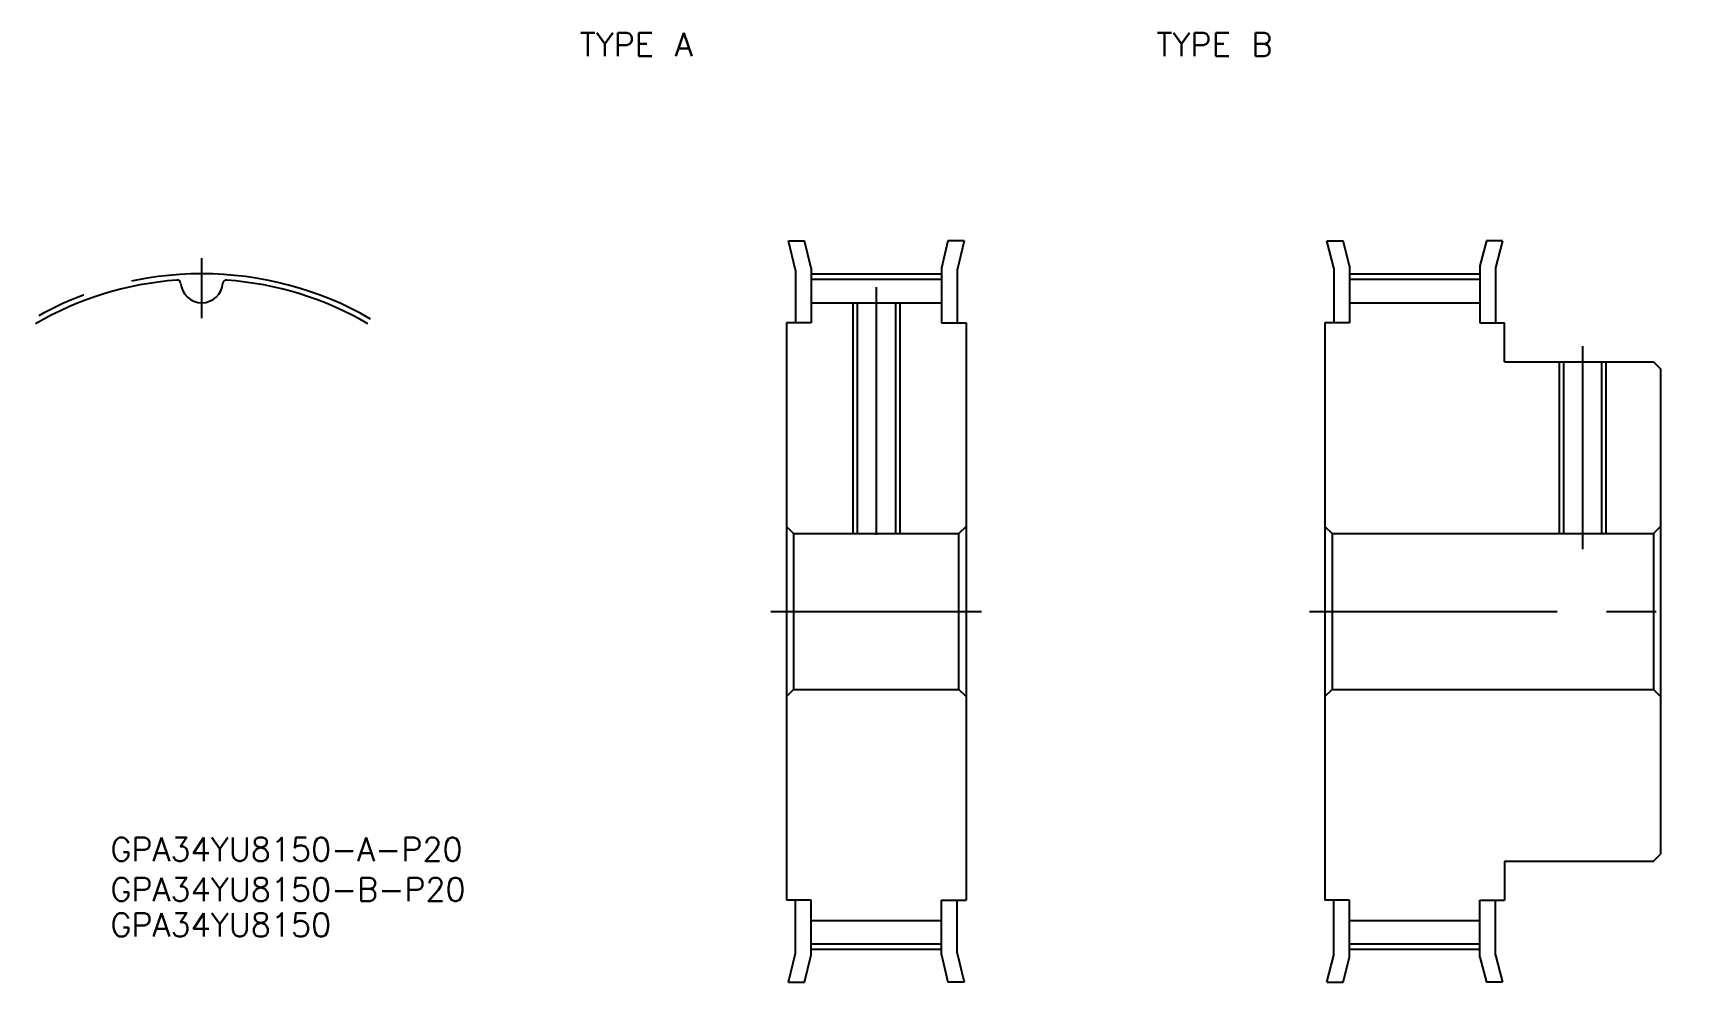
# Model space of a CAD drawing. Extents: x -22 to 189, y -48 to 74.
import ezdxf

# ---------------------------------------------------------------- set-up
doc = ezdxf.new("R2010")
doc.units = 0
doc.linetypes.add('CENTER', pattern=[50.8, 31.75, -6.35, 6.35, -6.35])
doc.layers.get('0').update_dxf_attribs({"linetype": 'CONTINUOUS'})
doc.layers.add('CENTER', color=1, linetype='CENTER')
doc.styles.get("Standard").update_dxf_attribs({"font": 'txt.shx', "height": 3, "bigfont": 'bigfont.shx'})

msp = doc.modelspace()

# ---------------------------------------------------------------- linework, layer by layer
at = {"color": 7, "linetype": 'CONTINUOUS'}
for p, q in [((75.19, 47.5), (77.24, 47.5)), ((76.09, 43.76), (75.19, 47.5)), ((78.09, 44), (77.24, 47.5)), ((95.63, 47.5), (94.79, 44)), ((97.69, 47.5), (95.63, 47.5)), ((97.69, 47.5), (96.79, 43.76)), ((144.19, 47.5), (146.26, 47.5)), ((145.09, 44.05), (144.19, 47.5)), ((147.09, 44.31), (146.26, 47.5)), ((164.63, 47.5), (163.79, 44.31)), ((166.69, 47.5), (164.63, 47.5)), ((166.69, 47.5), (165.79, 44.05)), ((147.09, 44.31), (147.09, 37)), ((163.79, 44.31), (163.79, 37)), ((76.09, 43.76), (76.09, 37)), ((78.09, 44), (78.09, 37)), ((78.09, 42.6), (94.79, 42.6)), ((94.79, 44), (94.79, 37)), ((96.79, 43.76), (96.79, 37)), ((145.09, 44.05), (145.09, 37)), ((147.09, 42.6), (163.79, 42.6)), ((165.79, 44.05), (165.79, 37)), ((78.09, 39.58), (94.79, 39.58)), ((83.98, 39.58), (83.98, 10)), ((88.89, 39.58), (88.89, 10)), ((147.09, 39.58), (163.79, 39.58)), ((74.94, 37), (74.94, -37)), ((78.09, 37), (74.94, 37)), ((94.79, 37), (97.94, 37)), ((97.94, 37), (97.94, -37)), ((143.94, 37), (143.94, -37)), ((147.09, 37), (143.94, 37)), ((163.79, 37), (166.94, 37)), ((166.94, 32), (166.94, 37)), ((166.94, 32), (186.04, 32)), ((174.49, 32), (174.49, 10)), ((179.4, 32), (179.4, 10)), ((186.04, 32), (186.94, 31.09)), ((186.94, 31.09), (186.94, -31.09)), ((74.94, 10.91), (75.84, 10)), ((97.94, 10.91), (97.03, 10)), ((143.94, 10.91), (144.85, 10)), ((186.94, 10.91), (186.04, 10)), ((75.84, 10), (97.03, 10)), ((75.84, 10), (75.84, -10)), ((97.03, -10), (97.03, 10)), ((144.85, 10), (186.04, 10)), ((144.85, 10), (144.85, -10)), ((186.04, 10), (186.04, -10)), ((74.94, -10.91), (75.84, -10)), ((75.84, -10), (97.03, -10)), ((97.94, -10.91), (97.03, -10)), ((143.94, -10.91), (144.85, -10)), ((144.85, -10), (186.04, -10)), ((186.94, -10.91), (186.04, -10)), ((186.04, -32), (186.94, -31.09)), ((166.94, -32), (186.04, -32)), ((166.94, -32), (166.94, -37)), ((78.09, -37), (74.94, -37)), ((76.09, -43.77), (76.09, -37)), ((78.09, -44), (78.09, -37)), ((94.79, -44), (94.79, -37)), ((94.79, -37), (97.94, -37)), ((96.79, -43.77), (96.79, -37)), ((147.09, -37), (143.94, -37)), ((145.09, -44.05), (145.09, -37)), ((147.09, -44.31), (147.09, -37)), ((163.79, -44.31), (163.79, -37)), ((163.79, -37), (166.94, -37)), ((165.79, -44.05), (165.79, -37)), ((78.09, -39.58), (94.79, -39.58)), ((147.09, -39.58), (163.79, -39.58)), ((75.19, -47.5), (76.09, -43.77)), ((77.24, -47.5), (78.09, -44)), ((78.09, -42.6), (94.79, -42.6)), ((94.79, -44), (95.63, -47.5)), ((96.79, -43.77), (97.69, -47.5)), ((144.19, -47.5), (145.09, -44.05)), ((147.09, -42.6), (163.79, -42.6)), ((165.79, -44.05), (166.69, -47.5)), ((146.26, -47.5), (147.09, -44.31)), ((163.79, -44.31), (164.63, -47.5)), ((75.19, -47.5), (77.24, -47.5)), ((97.69, -47.5), (95.63, -47.5)), ((144.19, -47.5), (146.26, -47.5)), ((166.69, -47.5), (164.63, -47.5))]:
    msp.add_line(p, q, dxfattribs=at)
at = {"color": 3, "linetype": 'CONTINUOUS'}
for p, q in [((83.44, 39.58), (83.44, 10)), ((89.44, 39.58), (89.44, 10)), ((173.94, 32), (173.94, 10)), ((179.94, 32), (179.94, 10))]:
    msp.add_line(p, q, dxfattribs=at)
at = {"color": 7, "linetype": 'CONTINUOUS'}
for centre, radius, start, end in [((0, 0), 42.6, 94.2987, 120), ((-3.16, 42.03), 0.453, 4.8768, 94.2987), ((3.16, 42.03), 0.453, 85.7014, 175.1232), ((0, 0), 42.6, 60, 85.7013), ((0, 42.3), 2.72, 184.8768, 355.1232)]:
    msp.add_arc(centre, radius, start, end, dxfattribs=at)
at = {"layer": 'CENTER', "color": 1, "linetype": 'CENTER'}
for p, q in [((0, 37.58), (0, 45.29)), ((78.09, 43.29), (94.79, 43.29)), ((147.09, 43.29), (163.79, 43.29)), ((86.44, 41.58), (86.44, 8)), ((176.94, 34), (176.94, 8)), ((72.94, 0), (99.94, 0)), ((141.94, 0), (188.94, 0)), ((78.09, -43.29), (94.79, -43.29)), ((147.09, -43.29), (163.79, -43.29))]:
    msp.add_line(p, q, dxfattribs=at)
msp.add_arc((0, 0), 43.29, 60, 120, dxfattribs=at)

# ---------------------------------------------------------------- texts
at = {"color": 7, "linetype": 'CONTINUOUS'}
for s, p in [('TYPE A', (48.43, 71.17)), ('TYPE B', (122.35, 71.17)), ('GPA34YU8150-A-P20', (-11.71, -31.98)), ('GPA34YU8150-B-P20', (-11.71, -37.11)), ('GPA34YU8150', (-11.71, -41.65))]:
    msp.add_text(s, height=3, dxfattribs=at).set_placement(p)

doc.saveas('drawing.dxf')
